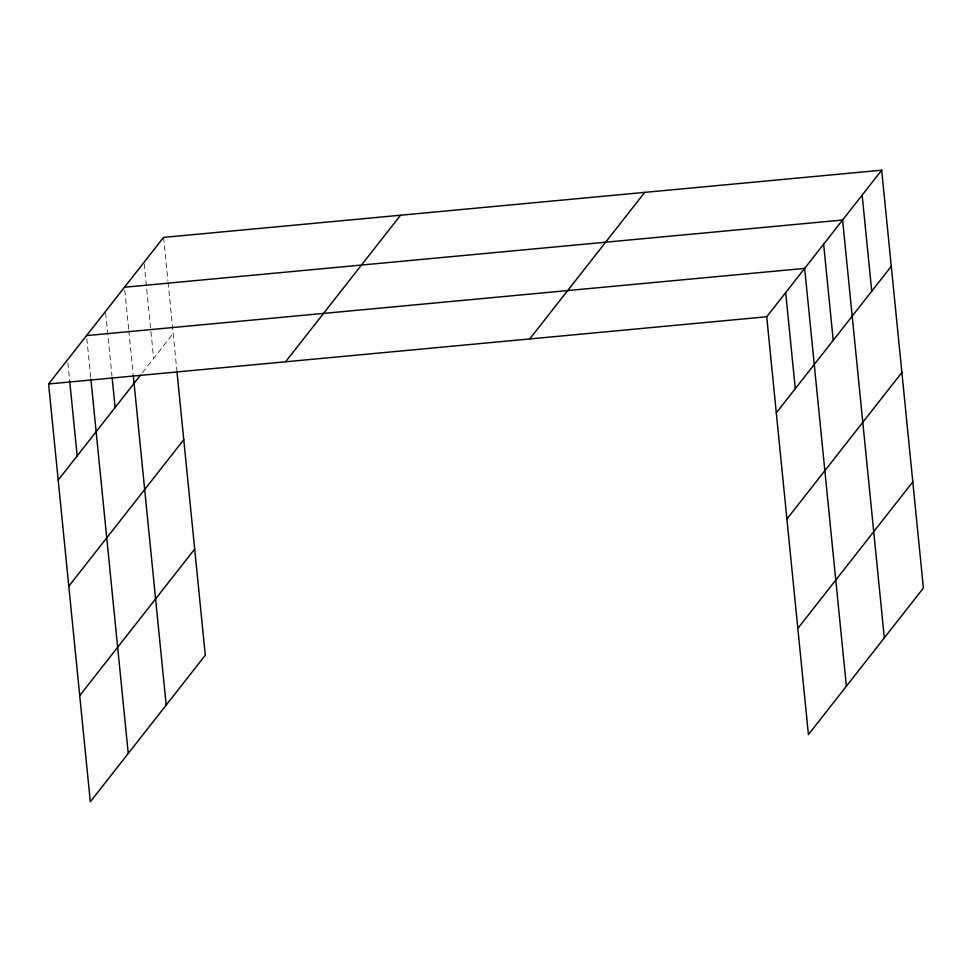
<?xml version="1.0" encoding="UTF-8"?>
<svg xmlns="http://www.w3.org/2000/svg" width="972" height="972" viewBox="0 0 972 972"><rect width="100%" height="100%" fill="white"/><g stroke="black" fill="none" stroke-linecap="round" stroke-linejoin="round"><path stroke-width="0.73" stroke-dasharray="4.86 3.65" d="M142.459 372.665L173.174 333.518M163.575 237.399L167.925 280.957M168.071 282.451L176.904 370.891M144.184 263.825L153.625 358.425M124.781 290.239L128.681 329.277M128.826 330.784L133.176 374.329M105.669 312.923L111.962 375.994M86.836 338.596L90.736 377.646M67.87 362.787L69.668 380.805"/><path stroke-width="1.46" d="M177.05 372.398L205.286 655.237L90.311 801.803L48.6 383.964L163.575 237.399L881.689 170.197L923.4 588.036L808.425 734.601L766.714 316.763L881.689 170.197M58.199 480.071L140.588 375.034M68.793 586.238L183.769 439.684M285.574 361.791L400.549 215.225M79.704 695.636L194.679 549.071M529.74 338.936L644.715 192.371M776.312 412.869L891.288 266.304M786.907 519.036L901.882 372.483M797.83 628.422L912.805 481.869M124.489 287.238L842.603 220.024L884.313 637.863M86.544 335.595L804.658 268.394L846.369 686.232M48.6 383.964L766.714 316.763M862.152 195.117L871.738 291.223M823.636 244.215L833.223 340.322M785.692 292.572L795.278 388.678M133.322 375.836L166.188 705.077M112.108 377.488L115.109 407.523M90.894 379.153L128.243 753.434M69.668 380.805L77.165 455.892"/></g></svg>
